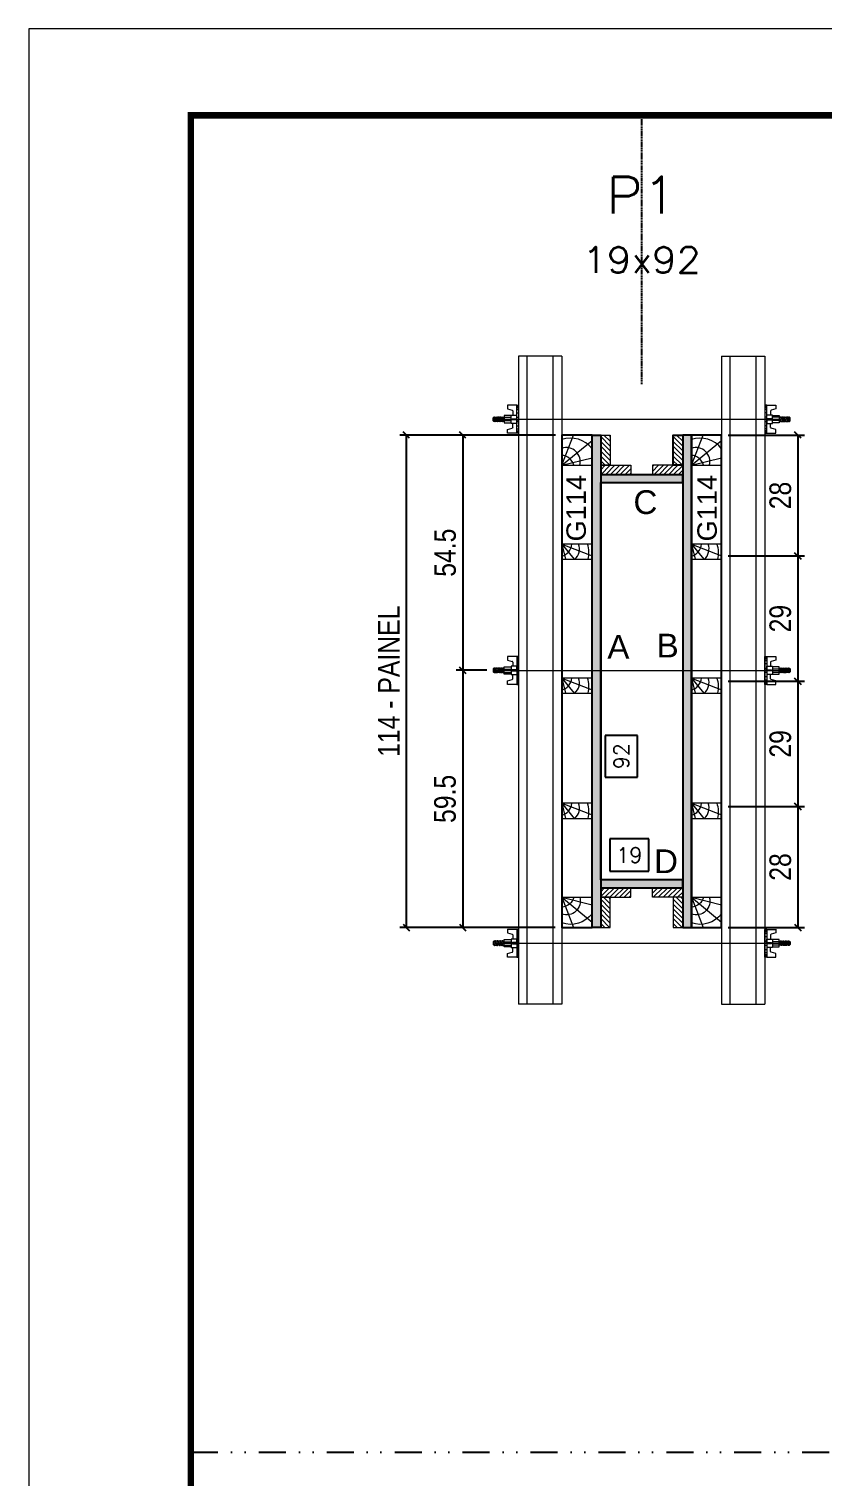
# Model space of a CAD drawing. Extents: x 13770 to 23315, y 867 to 16997.
# Drawn here: x 15984 to 16352, y 15029 to 15700 of the extents above; entities that cross this region are included whole.
import ezdxf
from ezdxf.enums import TextEntityAlignment as Align

# ---------------------------------------------------------------- set-up
doc = ezdxf.new("R2010")
doc.units = 0
for name, pattern in [('DASHED', [0.75, 0.5, -0.25]), ('DIVIDE2', [0.625, 0.25, -0.125, 0, -0.125, 0, -0.125]), ('HIDDEN', [0.375, 0.25, -0.125])]:
    doc.linetypes.add(name, pattern=pattern)
for name, color, linetype in [('COTA', 241, 'Continuous'), ('cotas', 4, 'Continuous'), ('Nível', 160, 'Continuous'), ('Painéis', 200, 'Continuous'), ('SARRAFO', 251, 'Continuous'), ('Texto de Titulo', 7, 'Continuous'), ('Texto Qtd Sarr', 242, 'Continuous'), ('TEXTO_GERAL', 7, 'Continuous')]:
    doc.layers.add(name, color=color, linetype=linetype)
for name, color, linetype, lineweight in [('Folhas', 255, 'Continuous', 9), ('Hachura', 251, 'Continuous', 9), ('Madeira', 126, 'Continuous', 18), ('Perfil Metálico', 224, 'Continuous', 18), ('SARRAFO DE PRESSAO', 251, 'DASHED', 9), ('Texto Seção', 7, 'Continuous', 15)]:
    doc.layers.add(name, color=color, linetype=linetype, lineweight=lineweight)
doc.styles.add('ARIAL', font='arial.ttf')
doc.styles.add('COTA TECNICA 2X', font='techl___.ttf', dxfattribs={"height": 10})
doc.styles.add('ROMANS', font='romans.shx')
doc.styles.add('SANSSERIF', font='sas_____.pfb')
doc.dimstyles.new('SECAO PILAR', dxfattribs={"dimtxt": 10, "dimasz": 3, "dimexe": 3, "dimexo": 3, "dimgap": 3, "dimtad": 1, "dimdec": 1, "dimlfac": 0.5, "dimzin": 12, "dimdsep": 46, "dimtxsty": 'COTA TECNICA 2X', "dimblk1": 'OBLIQUE', "dimblk2": 'OBLIQUE', "dimsah": 1, "dimcen": 0.9, "dimclrd": 256, "dimclre": 256, "dimclrt": 256, "dimadec": 1, "dimazin": 3, "dimtfac": 1, "dimtdec": 1, "dimtmove": 0, "dimatfit": 3, "dimfxl": 1, "dimtolj": 1, "dimtzin": 12, "dimarcsym": 0})
doc.dimstyles.new('SECÇÃO 2', dxfattribs={"dimtxt": 7, "dimasz": 6, "dimexe": 0.18, "dimexo": 2, "dimgap": -4, "dimtad": 3, "dimdec": 1, "dimlfac": 0.5, "dimzin": 12, "dimdsep": 46, "dimtxsty": 'ROMANS', "dimblk": 'ARCHTICK', "dimcen": 0.09, "dimse1": 1, "dimse2": 1, "dimsd1": 1, "dimsd2": 1, "dimclrd": 180, "dimclre": 5, "dimclrt": 1, "dimadec": 0, "dimazin": 3, "dimtfac": 1, "dimtdec": 1, "dimtofl": 0, "dimtmove": 0, "dimatfit": 3, "dimldrblk": 'ARCHTICK', "dimfxl": 1, "dimtolj": 1, "dimtzin": 0, "dimarcsym": 0})
pattern_1 = [(45, (25517.1977, 38193.7228), (-1.12253202, 1.12253202), [])]

# ---------------------------------------------------------------- blocks, each defined once
blk = doc.blocks.new('9999999999')
at = {"layer": 'Folhas'}
blk.add_lwpolyline([(98138.98, 34190.21), (99623.98, 34190.21), (99623.98, 35240.21), (98138.98, 35240.21)], close=True, dxfattribs=at)
at = {"layer": 'Folhas', "color": 30, "const_width": 3}
blk.add_lwpolyline([(98213.98, 34230.21), (99583.98, 34230.21), (99583.98, 35200.21), (98213.98, 35200.21)], close=True, dxfattribs=at)
blk = doc.blocks.new('*D33')
at = {"layer": 'COTA', "color": 180, "lineweight": -2, "transparency": 16777216}
for p, q in [((16266.35, 15372.86), (16251.35, 15372.86)), ((16251.35, 15372.86), (16251.35, 15353.53)), ((16266.35, 15353.53), (16266.35, 15372.86)), ((16251.35, 15353.53), (16266.35, 15353.53))]:
    blk.add_line(p, q, dxfattribs=at)
at = {"layer": 'Defpoints', "color": 0, "transparency": 16777216}
for p in [(16249.25, 15489.91), (16249.25, 15305.91), (16270.35, 15305.91)]:
    blk.add_point(p, dxfattribs=at)
at = {"layer": 'COTA', "color": 1, "transparency": 16777216, "insert": (16258.85, 15363.19), "char_height": 7, "attachment_point": 5, "rotation": 90, "style": 'ROMANS'}
blk.add_mtext('\\A1;92', dxfattribs=at)
blk = doc.blocks.new('_ArchTick')
at = {"color": 0, "linetype": 'ByBlock', "const_width": 0.15}
blk.add_lwpolyline([(-0.5, -0.5), (0.5, 0.5)], dxfattribs=at)
blk = doc.blocks.new('*D34')
at = {"layer": 'COTA', "color": 180, "lineweight": -2, "transparency": 16777216}
for p, q in [((16271.5, 15324.91), (16253.5, 15324.91)), ((16253.5, 15324.91), (16253.5, 15309.91)), ((16271.5, 15309.91), (16271.5, 15324.91)), ((16253.5, 15309.91), (16271.5, 15309.91))]:
    blk.add_line(p, q, dxfattribs=at)
at = {"layer": 'Defpoints', "color": 0, "transparency": 16777216}
for p in [(16249.25, 15472.59), (16287.25, 15472.59), (16249.25, 15305.91)]:
    blk.add_point(p, dxfattribs=at)
at = {"layer": 'COTA', "color": 1, "transparency": 16777216, "insert": (16262.5, 15317.41), "char_height": 7, "attachment_point": 5, "style": 'ROMANS'}
blk.add_mtext('\\A1;19', dxfattribs=at)
blk = doc.blocks.new('_Oblique')
at = {"color": 0, "linetype": 'ByBlock', "lineweight": -2}
blk.add_line((-0.5, -0.5), (0.5, 0.5), dxfattribs=at)
blk = doc.blocks.new('*D35')
at = {"layer": 'COTA', "lineweight": -2, "transparency": 16777216}
for p, q in [((16228.25, 15511.91), (16182.34, 15511.91)), ((16185.34, 15511.91), (16185.34, 15402.97)), ((16196.45, 15402.97), (16182.34, 15402.97))]:
    blk.add_line(p, q, dxfattribs=at)
at = {"layer": 'Defpoints', "color": 0, "transparency": 16777216}
for p in [(16231.25, 15511.91), (16185.34, 15402.97), (16199.45, 15402.97)]:
    blk.add_point(p, dxfattribs=at)
at = {"layer": 'COTA', "lineweight": -2, "transparency": 16777216, "xscale": 3, "yscale": 3, "zscale": 3}
for p, rotation in [((16185.34, 15511.91), 90), ((16185.34, 15402.97), 270)]:
    blk.add_blockref('_Oblique', p, dxfattribs=dict(at, rotation=rotation))
at = {"layer": 'COTA', "transparency": 16777216, "insert": (16177.23, 15457.44), "char_height": 10, "attachment_point": 5, "rotation": 90, "style": 'COTA TECNICA 2X'}
blk.add_mtext('\\A1;54.5', dxfattribs=at)
blk = doc.blocks.new('*D36')
at = {"layer": 'COTA', "lineweight": -2, "transparency": 16777216}
for p, q in [((16196.45, 15402.97), (16182.34, 15402.97)), ((16185.34, 15402.97), (16185.34, 15283.91)), ((16228.23, 15283.91), (16182.34, 15283.91))]:
    blk.add_line(p, q, dxfattribs=at)
at = {"layer": 'Defpoints', "color": 0, "transparency": 16777216}
for p in [(16199.45, 15402.97), (16185.34, 15283.91), (16231.23, 15283.91)]:
    blk.add_point(p, dxfattribs=at)
at = {"layer": 'COTA', "lineweight": -2, "transparency": 16777216, "xscale": 3, "yscale": 3, "zscale": 3}
for p, rotation in [((16185.34, 15402.97), 90), ((16185.34, 15283.91), 270)]:
    blk.add_blockref('_Oblique', p, dxfattribs=dict(at, rotation=rotation))
at = {"layer": 'COTA', "transparency": 16777216, "insert": (16177.2, 15343.44), "char_height": 10, "attachment_point": 5, "rotation": 90, "style": 'COTA TECNICA 2X'}
blk.add_mtext('\\A1;59.5', dxfattribs=at)
blk = doc.blocks.new('*D37')
at = {"layer": 'COTA', "lineweight": -2, "transparency": 16777216}
for p, q in [((16228.25, 15511.91), (16156.21, 15511.91)), ((16159.21, 15511.91), (16159.21, 15283.91)), ((16228.23, 15283.91), (16156.21, 15283.91))]:
    blk.add_line(p, q, dxfattribs=at)
at = {"layer": 'Defpoints', "color": 0, "transparency": 16777216}
for p in [(16231.25, 15511.91), (16159.21, 15283.91), (16231.23, 15283.91)]:
    blk.add_point(p, dxfattribs=at)
at = {"layer": 'COTA', "lineweight": -2, "transparency": 16777216, "xscale": 3, "yscale": 3, "zscale": 3}
for p, rotation in [((16159.21, 15511.91), 90), ((16159.21, 15283.91), 270)]:
    blk.add_blockref('_Oblique', p, dxfattribs=dict(at, rotation=rotation))
at = {"layer": 'COTA', "transparency": 16777216, "insert": (16151.14, 15397.91), "char_height": 10, "attachment_point": 5, "rotation": 90, "style": 'COTA TECNICA 2X'}
blk.add_mtext('\\A1;114 - PAINEL', dxfattribs=at)
blk = doc.blocks.new('PONTALETE')
at = {"layer": 'Madeira'}
for q in [(2.71, 7), (7, 5.76), (7, 1.74)]:
    blk.add_line((0, 0), q, dxfattribs=at)
blk.add_lwpolyline([(0, 0), (7, 0), (7, 7), (0, 7)], close=True, dxfattribs=at)
for centre, radius, start, end in [((2.04, 0.06), 6.23, 37.2818, 109.0913), ((1.09, 0.9), 3.19, 343.603, 109.9847), ((-0.21, -0.78), 3.09, 14.6322, 86.0383)]:
    blk.add_arc(centre, radius, start, end, dxfattribs=at)
blk = doc.blocks.new('MEIO PONTALETE')
at = {"layer": 'Madeira'}
for q in [(2.71, 7), (3.5, 2.88), (3.5, 0.87)]:
    blk.add_line((0, 0), q, dxfattribs=at)
blk.add_lwpolyline([(0, 0), (3.5, 0), (3.5, 7), (0, 7)], close=True, dxfattribs=at)
for centre, radius, start, end in [((2.04, 0.06), 6.23, 76.4499, 109.0913), ((1.09, 0.9), 3.19, 40.9063, 109.9847), ((-0.21, -0.78), 3.09, 14.6322, 86.0383)]:
    blk.add_arc(centre, radius, start, end, dxfattribs=at)
blk = doc.blocks.new('*D38')
at = {"layer": 'COTA', "lineweight": -2, "transparency": 16777216}
for p, q in [((16308.25, 15397.91), (16343.55, 15397.91)), ((16340.55, 15397.91), (16340.55, 15339.91)), ((16308.25, 15339.91), (16343.55, 15339.91))]:
    blk.add_line(p, q, dxfattribs=at)
at = {"layer": 'Defpoints', "color": 0, "transparency": 16777216}
for p in [(16305.25, 15397.91), (16305.25, 15339.91), (16340.55, 15339.91)]:
    blk.add_point(p, dxfattribs=at)
at = {"layer": 'COTA', "lineweight": -2, "transparency": 16777216, "xscale": 3, "yscale": 3, "zscale": 3}
for p, rotation in [((16340.55, 15397.91), 90), ((16340.55, 15339.91), 270)]:
    blk.add_blockref('_Oblique', p, dxfattribs=dict(at, rotation=rotation))
at = {"layer": 'COTA', "transparency": 16777216, "insert": (16332.46, 15368.91), "char_height": 10, "attachment_point": 5, "rotation": 90, "style": 'COTA TECNICA 2X'}
blk.add_mtext('\\A1;29', dxfattribs=at)
blk = doc.blocks.new('*D39')
at = {"layer": 'COTA', "lineweight": -2, "transparency": 16777216}
for p, q in [((16308.25, 15339.91), (16343.55, 15339.91)), ((16340.55, 15339.91), (16340.55, 15283.91)), ((16308.25, 15283.91), (16343.55, 15283.91))]:
    blk.add_line(p, q, dxfattribs=at)
at = {"layer": 'Defpoints', "color": 0, "transparency": 16777216}
for p in [(16305.25, 15339.91), (16305.25, 15283.91), (16340.55, 15283.91)]:
    blk.add_point(p, dxfattribs=at)
at = {"layer": 'COTA', "lineweight": -2, "transparency": 16777216, "xscale": 3, "yscale": 3, "zscale": 3}
for p, rotation in [((16340.55, 15339.91), 90), ((16340.55, 15283.91), 270)]:
    blk.add_blockref('_Oblique', p, dxfattribs=dict(at, rotation=rotation))
at = {"layer": 'COTA', "transparency": 16777216, "insert": (16332.46, 15311.91), "char_height": 10, "attachment_point": 5, "rotation": 90, "style": 'COTA TECNICA 2X'}
blk.add_mtext('\\A1;28', dxfattribs=at)
blk = doc.blocks.new('*D40')
at = {"layer": 'COTA', "lineweight": -2, "transparency": 16777216}
for p, q in [((16308.25, 15511.91), (16343.55, 15511.91)), ((16340.55, 15511.91), (16340.55, 15455.91)), ((16308.25, 15455.91), (16343.55, 15455.91))]:
    blk.add_line(p, q, dxfattribs=at)
at = {"layer": 'Defpoints', "color": 0, "transparency": 16777216}
for p in [(16305.25, 15511.91), (16305.25, 15455.91), (16340.55, 15455.91)]:
    blk.add_point(p, dxfattribs=at)
at = {"layer": 'COTA', "lineweight": -2, "transparency": 16777216, "xscale": 3, "yscale": 3, "zscale": 3}
for p, rotation in [((16340.55, 15511.91), 90), ((16340.55, 15455.91), 270)]:
    blk.add_blockref('_Oblique', p, dxfattribs=dict(at, rotation=rotation))
at = {"layer": 'COTA', "transparency": 16777216, "insert": (16332.46, 15483.91), "char_height": 10, "attachment_point": 5, "rotation": 90, "style": 'COTA TECNICA 2X'}
blk.add_mtext('\\A1;28', dxfattribs=at)
blk = doc.blocks.new('*D41')
at = {"layer": 'COTA', "lineweight": -2, "transparency": 16777216}
for p, q in [((16308.25, 15455.91), (16343.55, 15455.91)), ((16340.55, 15455.91), (16340.55, 15397.91)), ((16308.25, 15397.91), (16343.55, 15397.91))]:
    blk.add_line(p, q, dxfattribs=at)
at = {"layer": 'Defpoints', "color": 0, "transparency": 16777216}
for p in [(16305.25, 15455.91), (16305.25, 15397.91), (16340.55, 15397.91)]:
    blk.add_point(p, dxfattribs=at)
at = {"layer": 'COTA', "lineweight": -2, "transparency": 16777216, "xscale": 3, "yscale": 3, "zscale": 3}
for p, rotation in [((16340.55, 15455.91), 90), ((16340.55, 15397.91), 270)]:
    blk.add_blockref('_Oblique', p, dxfattribs=dict(at, rotation=rotation))
at = {"layer": 'COTA', "transparency": 16777216, "insert": (16332.46, 15426.91), "char_height": 10, "attachment_point": 5, "rotation": 90, "style": 'COTA TECNICA 2X'}
blk.add_mtext('\\A1;29', dxfattribs=at)
blk = doc.blocks.new('titulo1')
at = {"layer": 'Defpoints', "color": 252, "linetype": 'HIDDEN', "ltscale": 2}
blk.add_line((0, 0), (0, 125), dxfattribs=at)
at = {"layer": 'Defpoints', "style": 'ROMANS', "oblique": 15}
blk.add_attdef('FOLHA', text='', height=10, dxfattribs=at).set_placement((0, 15.58), align=Align.MIDDLE_CENTER)
at = {"layer": 'Texto Qtd Sarr', "color": 3, "style": 'ROMANS', "oblique": 15}
for tag, height, p in [('TITULO', 17, (0, 71.45)), ('SEÇÃO', 12, (0, 41.55))]:
    blk.add_attdef(tag, text='', height=height, dxfattribs=at).set_placement(p, align=Align.MIDDLE_CENTER)
blk = doc.blocks.new('C')
at = {"layer": 'Hachura', "color": 0}
for p, q in [((0, 3.22), (0, -3.22)), ((0.45, 3.22), (0, 3.22)), ((0.46, 3.16), (0, 3.16)), ((0.46, 3.05), (0, 3.05)), ((0.46, 2.88), (0, 2.88)), ((0, 2.75), (0, -1.16)), ((0.46, 2.65), (0, 2.65)), ((0.46, 2.23), (0, 2.23)), ((0.46, 1.51), (0, 1.51)), ((0.39, 0.49), (0.17, 0.49)), ((0.45, -3.23), (0.45, 3.22)), ((0.45, 3.22), (2.58, 3.22)), ((1.74, 0.97), (0.45, 0.97)), ((1.45, 0.1), (0.45, 0.1)), ((1.35, 1.94), (1.35, 0.96)), ((2.58, 2.39), (1.47, 2.09)), ((1.74, -0.97), (1.74, 0.97)), ((1.74, 0.97), (1.74, 0.84)), ((1.74, 0.97), (1.74, 0.84)), ((1.74, 0.84), (3.35, 0.84)), ((3.35, 0.45), (1.74, 0.45)), ((2.58, 3.22), (2.58, 2.39)), ((3.32, 0.84), (3.32, -0.84)), ((3.35, 0.84), (3.35, -0.84)), ((3.68, 0.45), (3.35, 0.45)), ((3.84, -0.52), (3.35, 0.45)), ((3.35, 0.06), (3.67, -0.57)), ((3.68, 0.45), (4.16, -0.52)), ((3.72, 0.5), (4.25, -0.57)), ((4.37, -0.55), (3.83, 0.53)), ((4.15, 0.45), (3.93, 0.45)), ((4.42, -0.52), (3.93, 0.45)), ((4.15, 0.45), (4.26, 0.45)), ((4.26, 0.45), (4.74, -0.52)), ((4.3, 0.5), (4.83, -0.57)), ((4.95, -0.55), (4.41, 0.53)), ((4.51, 0.45), (4.84, 0.45)), ((5, -0.52), (4.51, 0.45)), ((4.84, 0.45), (5.32, -0.52)), ((4.88, 0.5), (5.41, -0.57)), ((5.53, -0.55), (4.99, 0.53)), ((5.58, -0.52), (5.09, 0.45)), ((5.42, 0.45), (5.09, 0.45)), ((5.58, -0.52), (5.09, 0.45)), ((5.42, 0.45), (5.74, -0.19)), ((5.46, 0.5), (5.74, -0.07)), ((5.74, 0.19), (5.57, 0.53)), ((5.74, 0.32), (5.68, 0.45)), ((5.68, 0.45), (5.74, 0.45)), ((5.74, 0.45), (5.9, 0.29)), ((5.74, 0.45), (5.74, -0.52)), ((5.9, -0.36), (5.9, 0.29)), ((0.45, 0), (0, 0)), ((0.46, -1.52), (0, -1.52)), ((0.46, -2.23), (0, -2.23)), ((0.46, -2.65), (0, -2.65)), ((0.46, -2.88), (0, -2.88)), ((0.46, -3.05), (0, -3.05)), ((0.46, -3.16), (0, -3.16)), ((0, -3.22), (2.57, -3.22)), ((0.08, -0.48), (0.29, -0.48)), ((0.29, -0.48), (0.4, -0.48)), ((0.45, 0), (0.45, -0.97)), ((0.45, -0.16), (1.45, -0.16)), ((0.45, -0.65), (0.45, -0.32)), ((0.45, -3.23), (0.45, -0.65)), ((0.45, -0.97), (1.74, -0.97)), ((1.35, -1.94), (1.35, -0.97)), ((2.58, -2.39), (1.47, -2.1)), ((3.35, -0.32), (1.74, -0.32)), ((3.35, -0.84), (1.74, -0.84)), ((2.58, -3.23), (2.58, -2.39)), ((3.35, -0.07), (3.58, -0.52)), ((3.35, -0.52), (3.58, -0.52)), ((3.84, -0.52), (4.16, -0.52)), ((4.42, -0.52), (4.74, -0.52)), ((4.63, -0.52), (4.74, -0.52)), ((5, -0.52), (5.32, -0.52)), ((5.58, -0.52), (5.74, -0.52)), ((5.74, -0.52), (5.9, -0.36)), ((5.74, -0.52), (5.74, -0.52))]:
    blk.add_line(p, q, dxfattribs=at)
for centre, radius, start, end in [((1.52, 1.94), 0.161, 104.7436, 180), ((1.44, -0.03), 0.129, 272.695, 87.305), ((3.81, 0.39), 0.143, 25.5688, 154.4312), ((4.39, 0.39), 0.143, 25.5688, 154.4312), ((4.97, 0.39), 0.143, 25.5688, 154.4312), ((5.55, 0.39), 0.143, 25.5688, 154.4312), ((0.17, -0.37), 0.174, 221.744, 317.8592), ((1.52, -1.94), 0.161, 180, 255.2564), ((3.71, -0.4), 0.174, 222.1408, 318.256), ((4.29, -0.4), 0.174, 222.1408, 318.256), ((4.87, -0.4), 0.174, 222.1408, 318.256), ((5.45, -0.4), 0.174, 222.1408, 318.256), ((5.61, -0.4), 0.174, 317.8592, 318.256)]:
    blk.add_arc(centre, radius, start, end, dxfattribs=at)

msp = doc.modelspace()

# ---------------------------------------------------------------- hatches: boundary and pattern name
at = {"layer": 'Hachura'}
h = msp.add_hatch(color=256, dxfattribs=at)
h.dxf.hatch_style = 1
h.paths.add_polyline_path([(16249.25, 15283.91), (16245.25, 15283.91), (16245.25, 15511.91), (16249.25, 15511.91)])
h = msp.add_hatch(dxfattribs=at)
h.set_pattern_fill('ANSI31', color=256, scale=0.5, angle=90, style=0)
h.set_pattern_definition([(135, (-6642.1623, 24635.8665), (-1.12253202, -1.12253202), [])])
h.paths.add_polyline_path([(16249.25, 15497.91), (16253.65, 15497.91), (16253.65, 15511.91), (16249.25, 15511.91)])
h = msp.add_hatch(dxfattribs=at)
h.set_pattern_fill('ANSI31', color=256, scale=0.5, angle=90, style=0)
h.set_pattern_definition([(135, (-6608.5623, 24635.8665), (-1.12253202, -1.12253202), [])])
h.paths.add_polyline_path([(16282.85, 15497.91), (16287.25, 15497.91), (16287.25, 15511.91), (16282.85, 15511.91)])
h = msp.add_hatch(color=256, dxfattribs=at)
h.dxf.hatch_style = 1
h.paths.add_polyline_path([(16287.25, 15283.91), (16291.25, 15283.91), (16291.25, 15511.91), (16287.25, 15511.91)])
h = msp.add_hatch(dxfattribs=at)
h.set_pattern_fill('ANSI31', color=256, scale=0.5, style=0)
h.set_pattern_definition(pattern_1)
h.paths.add_polyline_path([(16263.25, 15493.51), (16263.25, 15497.91), (16249.25, 15497.91), (16249.25, 15493.51)])
h = msp.add_hatch(dxfattribs=at)
h.set_pattern_fill('ANSI31', color=256, scale=0.5, style=0)
h.set_pattern_definition(pattern_1)
h.paths.add_polyline_path([(16273.25, 15493.51), (16273.25, 15497.91), (16287.25, 15497.91), (16287.25, 15493.51)])
h = msp.add_hatch(color=256, dxfattribs=at)
h.dxf.hatch_style = 1
h.paths.add_polyline_path([(16249.25, 15493.51), (16249.25, 15489.91), (16287.25, 15489.91), (16287.25, 15493.51)])
h = msp.add_hatch(color=256, dxfattribs=at)
h.dxf.hatch_style = 1
h.paths.add_polyline_path([(16249.25, 15305.91), (16249.25, 15302.31), (16287.25, 15302.31), (16287.25, 15305.91)])
h = msp.add_hatch(dxfattribs=at)
h.set_pattern_fill('ANSI31', color=256, scale=0.5, style=0)
h.set_pattern_definition(pattern_1)
h.paths.add_polyline_path([(16263.25, 15302.31), (16263.25, 15297.91), (16249.25, 15297.91), (16249.25, 15302.31)])
h = msp.add_hatch(dxfattribs=at)
h.set_pattern_fill('ANSI31', color=256, scale=0.5, style=0)
h.set_pattern_definition(pattern_1)
h.paths.add_polyline_path([(16273.25, 15302.31), (16273.25, 15297.91), (16287.25, 15297.91), (16287.25, 15302.31)])
h = msp.add_hatch(dxfattribs=at)
h.set_pattern_fill('ANSI31', color=256, scale=0.5, angle=90, style=0)
h.set_pattern_definition([(135, (-6642.1623, 24551.8665), (-1.12253202, -1.12253202), [])])
h.paths.add_polyline_path([(16249.25, 15297.91), (16253.65, 15297.91), (16253.65, 15283.91), (16249.25, 15283.91)])
h = msp.add_hatch(dxfattribs=at)
h.set_pattern_fill('ANSI31', color=256, scale=0.5, angle=90, style=0)
h.set_pattern_definition([(135, (-6608.5623, 24551.8665), (-1.12253202, -1.12253202), [])])
h.paths.add_polyline_path([(16282.85, 15297.91), (16287.25, 15297.91), (16287.25, 15283.91), (16282.85, 15283.91)])

# ---------------------------------------------------------------- linework, layer by layer
for points in [[(16245.23, 15511.91), (16231.23, 15511.91), (16231.23, 15283.91), (16245.23, 15283.91)], [(16305.25, 15511.91), (16291.25, 15511.91), (16291.25, 15283.91), (16305.25, 15283.91)]]:
    msp.add_lwpolyline(points, close=True)
at = {"layer": 'cotas'}
msp.add_lwpolyline([(16287.25, 15489.91), (16287.25, 15305.91), (16249.25, 15305.91), (16249.25, 15489.91)], close=True, dxfattribs=at)
at = {"layer": 'Hachura'}
for p, q in [((16200.45, 15519.24), (16332.25, 15519.23)), ((16200.45, 15402.91), (16332.25, 15402.92)), ((16200.45, 15276.59), (16332.25, 15276.6))]:
    msp.add_line(p, q, dxfattribs=at)
at = {"layer": 'Madeira'}
for points in [[(16253.65, 15511.91), (16253.65, 15497.91), (16249.25, 15497.91), (16249.25, 15511.91)], [(16249.25, 15497.91), (16263.25, 15497.91), (16263.25, 15493.51), (16249.25, 15493.51)], [(16287.25, 15497.91), (16273.25, 15497.91), (16273.25, 15493.51), (16287.25, 15493.51)], [(16249.25, 15297.91), (16263.25, 15297.91), (16263.25, 15302.31), (16249.25, 15302.31)], [(16287.25, 15297.91), (16273.25, 15297.91), (16273.25, 15302.31), (16287.25, 15302.31)], [(16253.65, 15283.91), (16253.65, 15297.91), (16249.25, 15297.91), (16249.25, 15283.91)], [(16287.25, 15283.91), (16287.25, 15297.91), (16282.85, 15297.91), (16282.85, 15283.91)]]:
    msp.add_lwpolyline(points, close=True, dxfattribs=at)
at = {"layer": 'Nível', "color": 4, "linetype": 'DIVIDE2', "ltscale": 50}
msp.add_line((16059.5, 15041.03), (21112.79, 15041.03), dxfattribs=at)
at = {"layer": 'Painéis', "color": 32, "true_color": 0xcd6928}
for points in [[(16249.25, 15283.91), (16245.25, 15283.91), (16245.25, 15511.91), (16249.25, 15511.91)], [(16287.25, 15283.91), (16291.25, 15283.91), (16291.25, 15511.91), (16287.25, 15511.91)], [(16249.25, 15493.51), (16249.25, 15489.91), (16287.25, 15489.91), (16287.25, 15493.51)], [(16249.25, 15305.91), (16249.25, 15302.31), (16287.25, 15302.31), (16287.25, 15305.91)]]:
    msp.add_lwpolyline(points, close=True, dxfattribs=at)
at = {"layer": 'Perfil Metálico'}
for p, q in [((16211.25, 15548.41), (16211.25, 15248.41)), ((16231.25, 15548.41), (16211.25, 15548.41)), ((16215.25, 15248.41), (16215.25, 15548.41)), ((16227.25, 15248.41), (16227.25, 15548.41)), ((16231.25, 15548.41), (16231.25, 15248.41)), ((16305.25, 15548.41), (16305.25, 15248.41)), ((16305.25, 15548.41), (16325.25, 15548.41)), ((16309.25, 15248.41), (16309.25, 15548.41)), ((16321.25, 15248.41), (16321.25, 15548.41)), ((16325.25, 15548.41), (16325.25, 15248.41)), ((16231.25, 15248.41), (16211.25, 15248.41)), ((16305.25, 15248.41), (16325.25, 15248.41))]:
    msp.add_line(p, q, dxfattribs=at)
at = {"layer": 'SARRAFO'}
msp.add_lwpolyline([(16287.25, 15511.91), (16287.25, 15497.91), (16282.85, 15497.91), (16282.85, 15511.91)], close=True, dxfattribs=at)

# ---------------------------------------------------------------- block references
at = {"layer": 'Hachura', "linetype": 'Continuous', "yscale": 2, "zscale": 2}
for p, xscale in [((16211.25, 15519.24), -2), ((16325.25, 15519.24), 2)]:
    msp.add_blockref('C', p, dxfattribs=dict(at, xscale=xscale))
at = {"layer": 'Hachura', "linetype": 'Continuous', "yscale": 2, "zscale": 2, "rotation": 180}
for p, xscale in [((16211.25, 15402.91), 2), ((16325.25, 15402.91), -2), ((16211.25, 15276.59), 2), ((16325.25, 15276.59), -2)]:
    msp.add_blockref('C', p, dxfattribs=dict(at, xscale=xscale))
at = {"layer": 'Madeira', "xscale": 2, "yscale": 2, "zscale": 2}
for p in [(16231.23, 15497.91), (16291.25, 15497.91)]:
    msp.add_blockref('PONTALETE', p, dxfattribs=at)
at = {"layer": 'Madeira'}
for name, p, xscale, yscale, zscale, rotation in [('MEIO PONTALETE', (16231.23, 15461.41), 1.999999997962732, 1.999999997962732, 1.999999997962732, 270), ('MEIO PONTALETE', (16291.25, 15461.41), 1.999999997962732, 1.999999997962732, 1.999999997962732, 270), ('MEIO PONTALETE', (16231.23, 15399.41), 1.999999997962732, 1.999999997962732, 1.999999997962732, 270), ('MEIO PONTALETE', (16291.25, 15399.41), 1.999999997962732, 1.999999997962732, 1.999999997962732, 270), ('MEIO PONTALETE', (16231.23, 15341.41), 1.999999997962732, 1.999999997962732, 1.999999997962732, 270), ('MEIO PONTALETE', (16291.25, 15341.41), 1.999999997962732, 1.999999997962732, 1.999999997962732, 270), ('PONTALETE', (16231.23, 15297.91), -2, 2, 2, 180), ('PONTALETE', (16291.25, 15297.91), -2, 2, 2, 180)]:
    msp.add_blockref(name, p, dxfattribs=dict(at, xscale=xscale, yscale=yscale, zscale=zscale, rotation=rotation))
at = {"layer": 'SARRAFO DE PRESSAO', "color": 6, "linetype": 'ByBlock'}
msp.add_blockref('9999999999', (-82154.48, -19540.26), dxfattribs=at)
at = {"layer": 'Texto Seção'}
ref = msp.add_blockref('titulo1', (16268.25, 15535.49), dxfattribs=at)
ref.add_attrib('TITULO', 'P1', dxfattribs={"layer": 'Texto de Titulo', "color": 7, "height": 17, "style": 'ROMANS', "width": 1.1}).set_placement((16268.25, 15622.99), align=Align.MIDDLE_CENTER)
ref.add_attrib('SEÇÃO', '19x92', dxfattribs={"layer": 'Texto de Titulo', "color": 7, "height": 12, "style": 'ROMANS', "width": 1.1}).set_placement((16268.25, 15592.99), align=Align.MIDDLE_CENTER)

# ---------------------------------------------------------------- texts
at = {"layer": 'Texto Seção', "color": 0, "linetype": 'Continuous', "style": 'SANSSERIF'}
for p in [(16237.87, 15462.66), (16298.5, 15462.66)]:
    msp.add_text('G114', height=9, rotation=90, dxfattribs=at).set_placement(p, align=Align.MIDDLE_LEFT)
at = {"layer": 'TEXTO_GERAL', "style": 'ARIAL'}
for s, p in [('C', (16269.96, 15480.85)), ('A', (16257.45, 15413.84)), ('B', (16280.27, 15414.44)), ('D', (16279.49, 15314.56))]:
    msp.add_text(s, height=11, dxfattribs=at).set_placement(p, align=Align.MIDDLE_CENTER)

# ---------------------------------------------------------------- dimensions: what is measured, and where the dimension line sits
at = {"layer": 'COTA'}
dim = msp.add_linear_dim(base=(16159.21, 15283.91), p1=(16231.25, 15511.91), p2=(16231.23, 15283.91), angle=270, text='<> - PAINEL', dimstyle='SECAO PILAR', dxfattribs=at)
dim.commit()
dim.dimension.update_dxf_attribs({"geometry": '*D37', "text_midpoint": (16151.14, 15397.91)})
for base, p1, p2, picture, middle in [((16185.34, 15402.97), (16231.25, 15511.91), (16199.45, 15402.97), '*D35', (16177.23, 15457.44)), ((16340.55, 15455.91), (16305.25, 15511.91), (16305.25, 15455.91), '*D40', (16332.46, 15483.91)), ((16340.55, 15397.91), (16305.25, 15455.91), (16305.25, 15397.91), '*D41', (16332.46, 15426.91)), ((16185.34, 15283.91), (16199.45, 15402.97), (16231.23, 15283.91), '*D36', (16177.2, 15343.44)), ((16340.55, 15339.91), (16305.25, 15397.91), (16305.25, 15339.91), '*D38', (16332.46, 15368.91)), ((16340.55, 15283.91), (16305.25, 15339.91), (16305.25, 15283.91), '*D39', (16332.46, 15311.91))]:
    dim = msp.add_linear_dim(base=base, p1=p1, p2=p2, angle=270, dimstyle='SECAO PILAR', dxfattribs=at)
    dim.commit()
    dim.dimension.update_dxf_attribs({"geometry": picture, "text_midpoint": middle})
for base, p1, p2, angle, picture, middle in [((16270.35, 15305.91), (16249.25, 15489.91), (16249.25, 15305.91), 270, '*D33', (16270.35, 15363.19)), ((16249.25, 15305.91), (16287.25, 15472.59), (16249.25, 15472.59), 180, '*D34', (16262.5, 15305.91))]:
    dim = msp.add_linear_dim(base=base, p1=p1, p2=p2, angle=angle, dimstyle='SECÇÃO 2', dxfattribs=at)
    dim.commit()
    dim.dimension.update_dxf_attribs({"geometry": picture, "text_midpoint": middle, "dimtype": 160})

doc.saveas('drawing.dxf')
